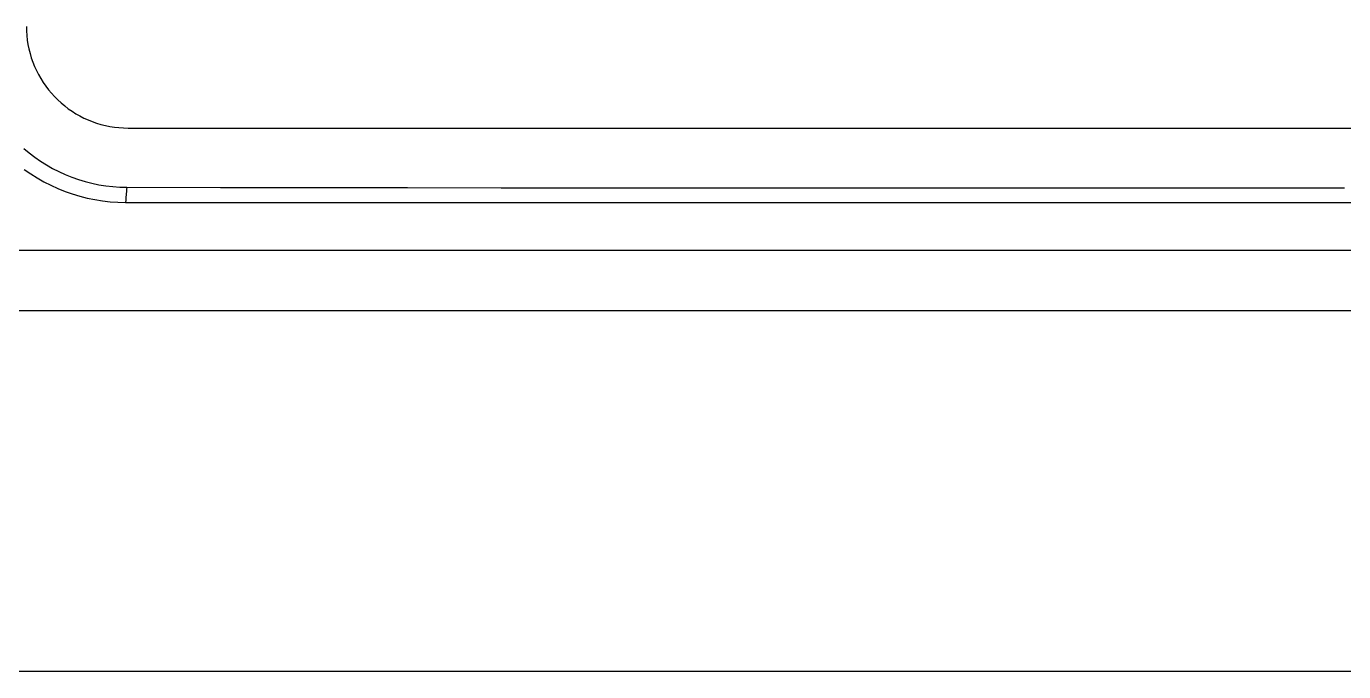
# Model space of a CAD drawing. Extents: x 0 to 320, y 0 to 1157.
# Drawn here: x 205.4 to 257.2, y 697.2 to 722.5 of the extents above; entities that cross this region are included whole.
import ezdxf

# ---------------------------------------------------------------- set-up
doc = ezdxf.new("R2010")
doc.units = 0
doc.layers.add('-15N-THT. THIẾT BỊ ĐÓNG MỞ', color=40, linetype='CONTINUOUS')

# ---------------------------------------------------------------- blocks, each defined once
blk = doc.blocks.new('06 - N - SC VSD ATV630C11~C16N4')
at = {"layer": '-15N-THT. THIẾT BỊ ĐÓNG MỞ'}
for p, q in [((45.365, 144.02), (45.369, 143.841)), ((45.369, 143.841), (45.381, 143.661)), ((45.381, 143.661), (45.401, 143.483)), ((45.401, 143.483), (45.429, 143.306)), ((45.429, 143.306), (45.465, 143.13)), ((45.465, 143.13), (45.509, 142.956)), ((45.509, 142.956), (45.561, 142.784)), ((45.561, 142.784), (45.62, 142.614)), ((45.62, 142.614), (45.687, 142.447)), ((45.687, 142.447), (45.761, 142.284)), ((45.761, 142.284), (45.843, 142.124)), ((45.843, 142.124), (45.932, 141.968)), ((45.932, 141.968), (46.027, 141.816)), ((46.027, 141.816), (46.13, 141.669)), ((46.13, 141.669), (46.238, 141.526)), ((46.238, 141.526), (46.353, 141.388)), ((46.353, 141.388), (46.475, 141.256)), ((46.475, 141.256), (46.602, 141.129)), ((46.602, 141.129), (46.734, 141.008)), ((46.734, 141.008), (46.872, 140.893)), ((46.872, 140.893), (47.015, 140.784)), ((47.015, 140.784), (47.162, 140.682)), ((47.162, 140.682), (47.314, 140.587)), ((47.314, 140.587), (47.47, 140.498)), ((47.47, 140.498), (47.63, 140.417)), ((47.63, 140.417), (47.793, 140.343)), ((47.793, 140.343), (47.959, 140.276)), ((47.959, 140.276), (48.129, 140.217)), ((48.129, 140.217), (48.3, 140.165)), ((48.3, 140.165), (48.474, 140.122)), ((48.474, 140.122), (48.65, 140.086)), ((48.65, 140.086), (48.827, 140.058)), ((48.827, 140.058), (49.005, 140.038)), ((49.005, 140.038), (49.184, 140.026)), ((49.184, 140.026), (49.364, 140.022)), ((49.364, 140.022), (50.08, 140.022)), ((49.364, 140.022), (49.364, 140.022)), ((50.08, 140.022), (50.797, 140.022)), ((50.797, 140.022), (114.136, 140.022)), ((45.26, 139.224), (45.473, 139.047)), ((45.473, 139.047), (45.693, 138.879)), ((45.693, 138.879), (45.92, 138.721)), ((45.285, 138.394), (45.535, 138.221)), ((45.92, 138.721), (46.154, 138.573)), ((46.154, 138.573), (46.395, 138.436)), ((46.395, 138.436), (46.642, 138.31)), ((46.642, 138.31), (46.893, 138.195)), ((45.535, 138.221), (45.792, 138.059)), ((45.792, 138.059), (46.056, 137.909)), ((46.056, 137.909), (46.327, 137.771)), ((46.893, 138.195), (47.15, 138.092)), ((47.15, 138.092), (47.411, 138)), ((47.411, 138), (47.676, 137.92)), ((47.676, 137.92), (47.945, 137.852)), ((47.945, 137.852), (48.216, 137.796)), ((48.216, 137.796), (48.489, 137.752)), ((46.327, 137.771), (46.604, 137.645)), ((46.604, 137.645), (46.886, 137.532)), ((46.886, 137.532), (47.172, 137.432)), ((47.172, 137.432), (47.463, 137.344)), ((47.463, 137.344), (47.758, 137.27)), ((48.489, 137.752), (48.765, 137.721)), ((48.765, 137.721), (49.041, 137.702)), ((49.041, 137.702), (49.318, 137.695)), ((49.295, 137.44), (49.28, 137.27)), ((49.303, 137.525), (49.295, 137.44)), ((49.31, 137.61), (49.303, 137.525)), ((49.318, 137.695), (49.31, 137.61)), ((49.318, 137.695), (52.997, 137.689)), ((52.997, 137.689), (56.678, 137.684)), ((56.678, 137.684), (60.359, 137.679)), ((60.359, 137.679), (64.041, 137.675)), ((64.041, 137.675), (67.724, 137.672)), ((67.724, 137.672), (71.408, 137.67)), ((71.408, 137.67), (75.092, 137.668)), ((75.092, 137.668), (78.776, 137.667)), ((78.776, 137.667), (82.461, 137.667)), ((82.461, 137.667), (86.145, 137.667)), ((86.145, 137.667), (89.83, 137.668)), ((89.83, 137.668), (93.514, 137.67)), ((93.514, 137.67), (97.197, 137.672)), ((47.758, 137.27), (48.056, 137.209)), ((48.056, 137.209), (48.356, 137.162)), ((48.356, 137.162), (48.658, 137.128)), ((48.658, 137.128), (48.961, 137.107)), ((48.961, 137.107), (49.265, 137.101)), ((49.273, 137.185), (49.265, 137.101)), ((49.265, 137.101), (115.708, 137.101)), ((49.28, 137.27), (49.273, 137.185)), ((131.252, 135.214), (33.603, 135.214)), ((131.997, 132.83), (32.941, 132.83)), ((137.726, 118.652), (27.538, 118.652))]:
    blk.add_line(p, q, dxfattribs=at)

msp = doc.modelspace()

# ---------------------------------------------------------------- block references
msp.add_blockref('06 - N - SC VSD ATV630C11~C16N4', (160.02, 578.5))

doc.saveas('drawing.dxf')
